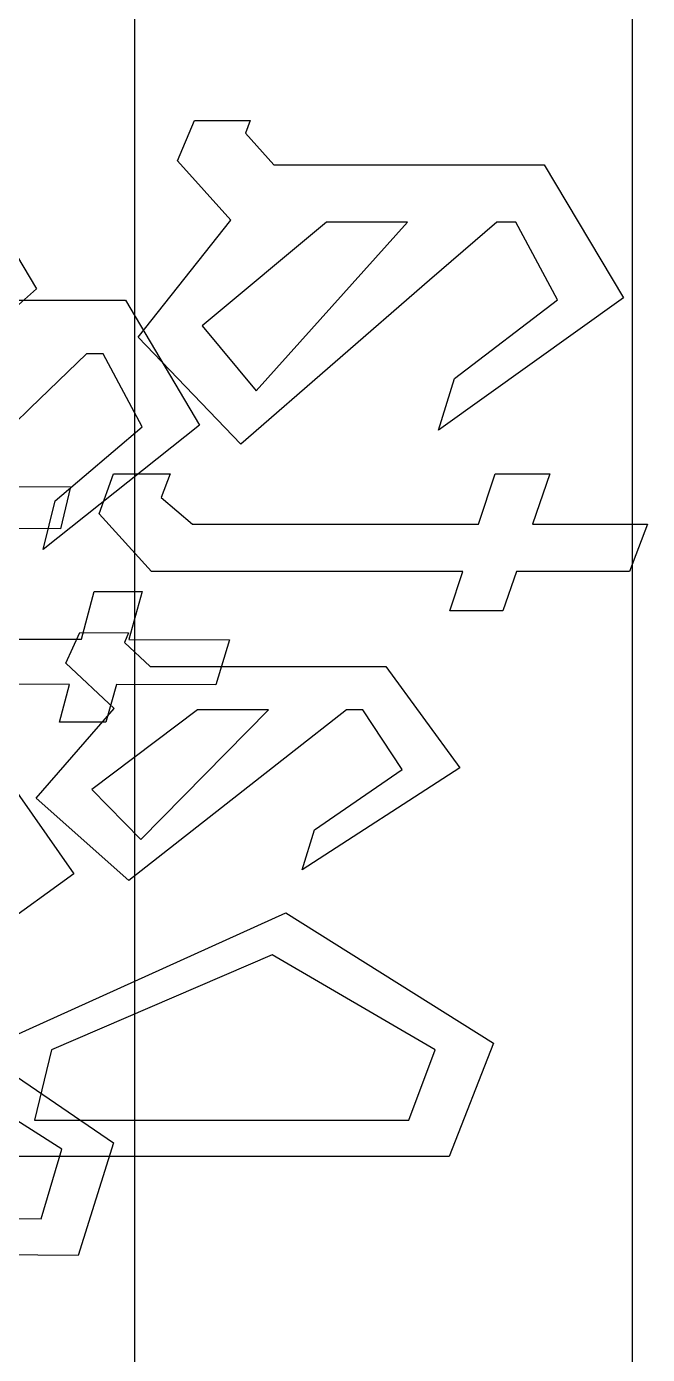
# Model space of a CAD drawing. Extents: x -3.6 to 36, y -4.5 to 18.6.
# Drawn here: x 19.959 to 20.633, y 7.649 to 9.091 of the extents above; entities that cross this region are included whole.
import ezdxf

# ---------------------------------------------------------------- set-up
doc = ezdxf.new("R2010")
doc.units = 0

msp = doc.modelspace()

# ---------------------------------------------------------------- linework, layer by layer
at = {"layer": 'Flow'}
for p, q in [((20.0762, 1.98849), (20.0762, 11.0287)), ((20.6163, 11.0287), (20.6163, 1.43026))]:
    msp.add_line(p, q, dxfattribs=at)
at = {"layer": 'Layer 1'}
for p, q in [((20.122591, 8.945421), (20.140992, 8.989222)), ((20.122591, 8.945421), (20.140992, 8.989222)), ((20.122591, 8.945421), (20.140992, 8.989222)), ((20.122591, 8.945421), (20.140992, 8.989222)), ((20.122591, 8.945421), (20.140992, 8.989222)), ((20.122591, 8.945421), (20.140992, 8.989222)), ((20.122591, 8.945421), (20.140992, 8.989222)), ((20.140992, 8.989222), (20.2016, 8.98922)), ((20.140992, 8.989222), (20.2016, 8.98922)), ((20.140992, 8.989222), (20.2016, 8.98922)), ((20.140992, 8.989222), (20.2016, 8.98922)), ((20.140992, 8.989222), (20.2016, 8.98922)), ((20.140992, 8.989222), (20.2016, 8.98922)), ((20.140992, 8.989222), (20.2016, 8.98922)), ((20.2016, 8.98922), (20.196351, 8.975307)), ((20.2016, 8.98922), (20.196351, 8.975307)), ((20.2016, 8.98922), (20.196351, 8.975307)), ((20.2016, 8.98922), (20.196351, 8.975307)), ((20.2016, 8.98922), (20.196351, 8.975307)), ((20.2016, 8.98922), (20.196351, 8.975307)), ((20.2016, 8.98922), (20.196351, 8.975307)), ((20.196351, 8.975307), (20.227254, 8.940847)), ((20.196351, 8.975307), (20.227254, 8.940847)), ((20.196351, 8.975307), (20.227254, 8.940847)), ((20.196351, 8.975307), (20.227254, 8.940847)), ((20.196351, 8.975307), (20.227254, 8.940847)), ((20.196351, 8.975307), (20.227254, 8.940847)), ((20.196351, 8.975307), (20.227254, 8.940847)), ((20.180644, 8.880961), (20.122591, 8.945421)), ((20.180644, 8.880961), (20.122591, 8.945421)), ((20.180644, 8.880961), (20.122591, 8.945421)), ((20.180644, 8.880961), (20.122591, 8.945421)), ((20.180644, 8.880961), (20.122591, 8.945421)), ((20.180644, 8.880961), (20.122591, 8.945421)), ((20.180644, 8.880961), (20.122591, 8.945421)), ((20.227254, 8.940847), (20.5208, 8.94085)), ((20.227254, 8.940847), (20.5208, 8.94085)), ((20.227254, 8.940847), (20.5208, 8.94085)), ((20.227254, 8.940847), (20.5208, 8.94085)), ((20.227254, 8.940847), (20.5208, 8.94085)), ((20.227254, 8.940847), (20.5208, 8.94085)), ((20.227254, 8.940847), (20.5208, 8.94085)), ((20.5208, 8.94085), (20.606793, 8.796352)), ((20.5208, 8.94085), (20.606793, 8.796352)), ((20.5208, 8.94085), (20.606793, 8.796352)), ((20.5208, 8.94085), (20.606793, 8.796352)), ((20.5208, 8.94085), (20.606793, 8.796352)), ((20.5208, 8.94085), (20.606793, 8.796352)), ((20.5208, 8.94085), (20.606793, 8.796352)), ((19.896246, 8.929365), (19.969708, 8.806119)), ((19.896246, 8.929365), (19.969708, 8.806119)), ((19.896246, 8.929365), (19.969708, 8.806119)), ((20.080088, 8.753595), (20.180644, 8.880961)), ((20.080088, 8.753595), (20.180644, 8.880961)), ((20.080088, 8.753595), (20.180644, 8.880961)), ((20.080088, 8.753595), (20.180644, 8.880961)), ((20.080088, 8.753595), (20.180644, 8.880961)), ((20.080088, 8.753595), (20.180644, 8.880961)), ((20.080088, 8.753595), (20.180644, 8.880961)), ((20.2843, 8.87876), (20.149539, 8.766125)), ((20.2843, 8.87876), (20.149539, 8.766125)), ((20.2843, 8.87876), (20.149539, 8.766125)), ((20.2843, 8.87876), (20.149539, 8.766125)), ((20.2843, 8.87876), (20.149539, 8.766125)), ((20.2843, 8.87876), (20.149539, 8.766125)), ((20.2843, 8.87876), (20.149539, 8.766125)), ((20.208089, 8.695462), (20.372512, 8.878765)), ((20.208089, 8.695462), (20.372512, 8.878765)), ((20.208089, 8.695462), (20.372512, 8.878765)), ((20.208089, 8.695462), (20.372512, 8.878765)), ((20.208089, 8.695462), (20.372512, 8.878765)), ((20.208089, 8.695462), (20.372512, 8.878765)), ((20.208089, 8.695462), (20.372512, 8.878765)), ((20.372512, 8.878765), (20.2843, 8.87876)), ((20.372512, 8.878765), (20.2843, 8.87876)), ((20.372512, 8.878765), (20.2843, 8.87876)), ((20.372512, 8.878765), (20.2843, 8.87876)), ((20.372512, 8.878765), (20.2843, 8.87876)), ((20.372512, 8.878765), (20.2843, 8.87876)), ((20.372512, 8.878765), (20.2843, 8.87876)), ((20.4693, 8.87876), (20.396204, 8.81557)), ((20.4693, 8.87876), (20.396204, 8.81557)), ((20.4693, 8.87876), (20.396204, 8.81557)), ((20.4693, 8.87876), (20.396204, 8.81557)), ((20.4693, 8.87876), (20.396204, 8.81557)), ((20.4693, 8.87876), (20.396204, 8.81557)), ((20.4693, 8.87876), (20.396204, 8.81557)), ((20.489945, 8.878765), (20.4693, 8.87876)), ((20.489945, 8.878765), (20.4693, 8.87876)), ((20.489945, 8.878765), (20.4693, 8.87876)), ((20.489945, 8.878765), (20.4693, 8.87876)), ((20.489945, 8.878765), (20.4693, 8.87876)), ((20.489945, 8.878765), (20.4693, 8.87876)), ((20.489945, 8.878765), (20.4693, 8.87876)), ((20.535242, 8.79424), (20.489945, 8.878765)), ((20.535242, 8.79424), (20.489945, 8.878765)), ((20.535242, 8.79424), (20.489945, 8.878765)), ((20.535242, 8.79424), (20.489945, 8.878765)), ((20.535242, 8.79424), (20.489945, 8.878765)), ((20.535242, 8.79424), (20.489945, 8.878765)), ((20.535242, 8.79424), (20.489945, 8.878765)), ((20.396204, 8.81557), (20.191537, 8.637657)), ((20.396204, 8.81557), (20.191537, 8.637657)), ((20.396204, 8.81557), (20.191537, 8.637657)), ((20.396204, 8.81557), (20.191537, 8.637657)), ((20.396204, 8.81557), (20.191537, 8.637657)), ((20.396204, 8.81557), (20.191537, 8.637657)), ((20.396204, 8.81557), (20.191537, 8.637657)), ((19.969708, 8.806119), (19.828399, 8.681941)), ((19.969708, 8.806119), (19.828399, 8.681941)), ((19.969708, 8.806119), (19.828399, 8.681941)), ((19.812537, 8.793956), (20.066311, 8.793758)), ((19.812537, 8.793956), (20.066311, 8.793758)), ((19.812537, 8.793956), (20.066311, 8.793758)), ((20.066311, 8.793758), (20.146462, 8.658291)), ((20.066311, 8.793758), (20.146462, 8.658291)), ((20.066311, 8.793758), (20.146462, 8.658291)), ((20.606793, 8.796352), (20.405879, 8.652786)), ((20.606793, 8.796352), (20.405879, 8.652786)), ((20.606793, 8.796352), (20.405879, 8.652786)), ((20.606793, 8.796352), (20.405879, 8.652786)), ((20.606793, 8.796352), (20.405879, 8.652786)), ((20.606793, 8.796352), (20.405879, 8.652786)), ((20.606793, 8.796352), (20.405879, 8.652786)), ((20.423285, 8.709009), (20.535242, 8.79424)), ((20.423285, 8.709009), (20.535242, 8.79424)), ((20.423285, 8.709009), (20.535242, 8.79424)), ((20.423285, 8.709009), (20.535242, 8.79424)), ((20.423285, 8.709009), (20.535242, 8.79424)), ((20.423285, 8.709009), (20.535242, 8.79424)), ((20.423285, 8.709009), (20.535242, 8.79424)), ((20.191537, 8.637657), (20.080088, 8.753595)), ((20.191537, 8.637657), (20.080088, 8.753595)), ((20.191537, 8.637657), (20.080088, 8.753595)), ((20.191537, 8.637657), (20.080088, 8.753595)), ((20.191537, 8.637657), (20.080088, 8.753595)), ((20.191537, 8.637657), (20.080088, 8.753595)), ((20.191537, 8.637657), (20.080088, 8.753595)), ((20.1495, 8.76613), (20.208089, 8.695462)), ((20.149539, 8.766125), (20.1495, 8.76613)), ((20.1495, 8.76613), (20.208089, 8.695462)), ((20.149539, 8.766125), (20.1495, 8.76613)), ((20.1495, 8.76613), (20.208089, 8.695462)), ((20.149539, 8.766125), (20.1495, 8.76613)), ((20.1495, 8.76613), (20.208089, 8.695462)), ((20.149539, 8.766125), (20.1495, 8.76613)), ((20.1495, 8.76613), (20.208089, 8.695462)), ((20.149539, 8.766125), (20.1495, 8.76613)), ((20.1495, 8.76613), (20.208089, 8.695462)), ((20.149539, 8.766125), (20.1495, 8.76613)), ((20.1495, 8.76613), (20.208089, 8.695462)), ((20.149539, 8.766125), (20.1495, 8.76613)), ((20.0239, 8.73576), (19.962686, 8.676635)), ((20.0239, 8.73576), (19.962686, 8.676635)), ((20.0239, 8.73576), (19.962686, 8.676635)), ((20.041837, 8.735757), (20.0239, 8.73576)), ((20.041837, 8.735757), (20.0239, 8.73576)), ((20.041837, 8.735757), (20.0239, 8.73576)), ((20.084283, 8.656368), (20.041837, 8.735757)), ((20.084283, 8.656368), (20.041837, 8.735757)), ((20.084283, 8.656368), (20.041837, 8.735757)), ((20.4059, 8.65279), (20.423285, 8.709009)), ((20.4059, 8.65279), (20.423285, 8.709009)), ((20.4059, 8.65279), (20.423285, 8.709009)), ((20.4059, 8.65279), (20.423285, 8.709009)), ((20.4059, 8.65279), (20.423285, 8.709009)), ((20.4059, 8.65279), (20.423285, 8.709009)), ((20.4059, 8.65279), (20.423285, 8.709009)), ((19.962686, 8.676635), (19.790277, 8.50908)), ((19.962686, 8.676635), (19.790277, 8.50908)), ((19.962686, 8.676635), (19.790277, 8.50908)), ((20.146462, 8.658291), (19.976677, 8.522994)), ((20.146462, 8.658291), (19.976677, 8.522994)), ((20.146462, 8.658291), (19.976677, 8.522994)), ((19.989936, 8.576161), (20.084283, 8.656368)), ((19.989936, 8.576161), (20.084283, 8.656368)), ((19.989936, 8.576161), (20.084283, 8.656368)), ((20.405879, 8.652786), (20.4059, 8.65279)), ((20.405879, 8.652786), (20.4059, 8.65279)), ((20.405879, 8.652786), (20.4059, 8.65279)), ((20.405879, 8.652786), (20.4059, 8.65279)), ((20.405879, 8.652786), (20.4059, 8.65279)), ((20.405879, 8.652786), (20.4059, 8.65279)), ((20.405879, 8.652786), (20.4059, 8.65279)), ((20.037519, 8.561909), (20.053267, 8.605202)), ((20.037519, 8.561909), (20.053267, 8.605202)), ((20.037519, 8.561909), (20.053267, 8.605202)), ((20.037519, 8.561909), (20.053267, 8.605202)), ((20.037519, 8.561909), (20.053267, 8.605202)), ((20.037519, 8.561909), (20.053267, 8.605202)), ((20.037519, 8.561909), (20.053267, 8.605202)), ((20.053267, 8.605202), (20.1147, 8.6052)), ((20.053267, 8.605202), (20.1147, 8.6052)), ((20.053267, 8.605202), (20.1147, 8.6052)), ((20.053267, 8.605202), (20.1147, 8.6052)), ((20.053267, 8.605202), (20.1147, 8.6052)), ((20.053267, 8.605202), (20.1147, 8.6052)), ((20.053267, 8.605202), (20.1147, 8.6052)), ((20.1147, 8.6052), (20.105104, 8.579603)), ((20.1147, 8.6052), (20.105104, 8.579603)), ((20.1147, 8.6052), (20.105104, 8.579603)), ((20.1147, 8.6052), (20.105104, 8.579603)), ((20.1147, 8.6052), (20.105104, 8.579603)), ((20.1147, 8.6052), (20.105104, 8.579603)), ((20.1147, 8.6052), (20.105104, 8.579603)), ((20.4495, 8.55059), (20.467449, 8.6052)), ((20.4495, 8.55059), (20.467449, 8.6052)), ((20.4495, 8.55059), (20.467449, 8.6052)), ((20.4495, 8.55059), (20.467449, 8.6052)), ((20.4495, 8.55059), (20.467449, 8.6052)), ((20.4495, 8.55059), (20.467449, 8.6052)), ((20.4495, 8.55059), (20.467449, 8.6052)), ((20.467449, 8.6052), (20.5271, 8.6052)), ((20.467449, 8.6052), (20.5271, 8.6052)), ((20.467449, 8.6052), (20.5271, 8.6052)), ((20.467449, 8.6052), (20.5271, 8.6052)), ((20.467449, 8.6052), (20.5271, 8.6052)), ((20.467449, 8.6052), (20.5271, 8.6052)), ((20.467449, 8.6052), (20.5271, 8.6052)), ((20.5271, 8.6052), (20.508276, 8.55059)), ((20.5271, 8.6052), (20.508276, 8.55059)), ((20.5271, 8.6052), (20.508276, 8.55059)), ((20.5271, 8.6052), (20.508276, 8.55059)), ((20.5271, 8.6052), (20.508276, 8.55059)), ((20.5271, 8.6052), (20.508276, 8.55059)), ((20.5271, 8.6052), (20.508276, 8.55059)), ((19.912188, 8.591657), (20.006676, 8.59129)), ((19.912188, 8.591657), (20.006676, 8.59129)), ((19.912188, 8.591657), (20.006676, 8.59129)), ((20.006676, 8.59129), (19.99567, 8.545711)), ((20.006676, 8.59129), (19.99567, 8.545711)), ((20.006676, 8.59129), (19.99567, 8.545711)), ((19.9767, 8.52299), (19.989936, 8.576161)), ((19.9767, 8.52299), (19.989936, 8.576161)), ((19.9767, 8.52299), (19.989936, 8.576161)), ((20.105104, 8.579603), (20.138858, 8.55059)), ((20.105104, 8.579603), (20.138858, 8.55059)), ((20.105104, 8.579603), (20.138858, 8.55059)), ((20.105104, 8.579603), (20.138858, 8.55059)), ((20.105104, 8.579603), (20.138858, 8.55059)), ((20.105104, 8.579603), (20.138858, 8.55059)), ((20.105104, 8.579603), (20.138858, 8.55059)), ((20.0945, 8.49934), (20.037519, 8.561909)), ((20.0945, 8.49934), (20.037519, 8.561909)), ((20.0945, 8.49934), (20.037519, 8.561909)), ((20.0945, 8.49934), (20.037519, 8.561909)), ((20.0945, 8.49934), (20.037519, 8.561909)), ((20.0945, 8.49934), (20.037519, 8.561909)), ((20.0945, 8.49934), (20.037519, 8.561909)), ((19.99567, 8.545711), (19.90217, 8.546106)), ((19.99567, 8.545711), (19.90217, 8.546106)), ((19.99567, 8.545711), (19.90217, 8.546106)), ((20.138858, 8.55059), (20.4495, 8.55059)), ((20.138858, 8.55059), (20.4495, 8.55059)), ((20.138858, 8.55059), (20.4495, 8.55059)), ((20.138858, 8.55059), (20.4495, 8.55059)), ((20.138858, 8.55059), (20.4495, 8.55059)), ((20.138858, 8.55059), (20.4495, 8.55059)), ((20.138858, 8.55059), (20.4495, 8.55059)), ((20.508276, 8.55059), (20.6329, 8.55059)), ((20.508276, 8.55059), (20.6329, 8.55059)), ((20.508276, 8.55059), (20.6329, 8.55059)), ((20.508276, 8.55059), (20.6329, 8.55059)), ((20.508276, 8.55059), (20.6329, 8.55059)), ((20.508276, 8.55059), (20.6329, 8.55059)), ((20.508276, 8.55059), (20.6329, 8.55059)), ((20.6329, 8.55059), (20.613568, 8.499339)), ((20.6329, 8.55059), (20.613568, 8.499339)), ((20.6329, 8.55059), (20.613568, 8.499339)), ((20.6329, 8.55059), (20.613568, 8.499339)), ((20.6329, 8.55059), (20.613568, 8.499339)), ((20.6329, 8.55059), (20.613568, 8.499339)), ((20.6329, 8.55059), (20.613568, 8.499339)), ((19.976677, 8.522994), (19.9767, 8.52299)), ((19.976677, 8.522994), (19.9767, 8.52299)), ((19.976677, 8.522994), (19.9767, 8.52299)), ((20.432583, 8.499343), (20.0945, 8.49934)), ((20.432583, 8.499343), (20.0945, 8.49934)), ((20.432583, 8.499343), (20.0945, 8.49934)), ((20.432583, 8.499343), (20.0945, 8.49934)), ((20.432583, 8.499343), (20.0945, 8.49934)), ((20.432583, 8.499343), (20.0945, 8.49934)), ((20.432583, 8.499343), (20.0945, 8.49934)), ((20.4185, 8.45653), (20.432583, 8.499343)), ((20.4185, 8.45653), (20.432583, 8.499343)), ((20.4185, 8.45653), (20.432583, 8.499343)), ((20.4185, 8.45653), (20.432583, 8.499343)), ((20.4185, 8.45653), (20.432583, 8.499343)), ((20.4185, 8.45653), (20.432583, 8.499343)), ((20.4185, 8.45653), (20.432583, 8.499343)), ((20.4906, 8.49934), (20.475868, 8.456527)), ((20.4906, 8.49934), (20.475868, 8.456527)), ((20.4906, 8.49934), (20.475868, 8.456527)), ((20.4906, 8.49934), (20.475868, 8.456527)), ((20.4906, 8.49934), (20.475868, 8.456527)), ((20.4906, 8.49934), (20.475868, 8.456527)), ((20.4906, 8.49934), (20.475868, 8.456527)), ((20.613568, 8.499339), (20.4906, 8.49934)), ((20.613568, 8.499339), (20.4906, 8.49934)), ((20.613568, 8.499339), (20.4906, 8.49934)), ((20.613568, 8.499339), (20.4906, 8.49934)), ((20.613568, 8.499339), (20.4906, 8.49934)), ((20.613568, 8.499339), (20.4906, 8.49934)), ((20.613568, 8.499339), (20.4906, 8.49934)), ((20.018445, 8.425686), (20.032218, 8.477671)), ((20.018445, 8.425686), (20.032218, 8.477671)), ((20.018445, 8.425686), (20.032218, 8.477671)), ((20.032218, 8.477671), (20.0844, 8.47753)), ((20.032218, 8.477671), (20.0844, 8.47753)), ((20.032218, 8.477671), (20.0844, 8.47753)), ((20.0844, 8.47753), (20.069978, 8.425517)), ((20.0844, 8.47753), (20.069978, 8.425517)), ((20.0844, 8.47753), (20.069978, 8.425517)), ((20.475868, 8.456527), (20.4185, 8.45653)), ((20.475868, 8.456527), (20.4185, 8.45653)), ((20.475868, 8.456527), (20.4185, 8.45653)), ((20.475868, 8.456527), (20.4185, 8.45653)), ((20.475868, 8.456527), (20.4185, 8.45653)), ((20.475868, 8.456527), (20.4185, 8.45653)), ((20.475868, 8.456527), (20.4185, 8.45653)), ((19.746919, 8.426448), (20.018445, 8.425686)), ((19.746919, 8.426448), (20.018445, 8.425686)), ((19.746919, 8.426448), (20.018445, 8.425686)), ((20.001595, 8.399605), (20.016497, 8.432851)), ((20.001595, 8.399605), (20.016497, 8.432851)), ((20.001595, 8.399605), (20.016497, 8.432851)), ((20.001595, 8.399605), (20.016497, 8.432851)), ((20.001595, 8.399605), (20.016497, 8.432851)), ((20.001595, 8.399605), (20.016497, 8.432851)), ((20.001595, 8.399605), (20.016497, 8.432851)), ((20.016497, 8.432851), (20.0694, 8.43285)), ((20.016497, 8.432851), (20.0694, 8.43285)), ((20.016497, 8.432851), (20.0694, 8.43285)), ((20.016497, 8.432851), (20.0694, 8.43285)), ((20.016497, 8.432851), (20.0694, 8.43285)), ((20.016497, 8.432851), (20.0694, 8.43285)), ((20.016497, 8.432851), (20.0694, 8.43285)), ((20.0694, 8.43285), (20.065195, 8.422295)), ((20.0694, 8.43285), (20.065195, 8.422295)), ((20.0694, 8.43285), (20.065195, 8.422295)), ((20.0694, 8.43285), (20.065195, 8.422295)), ((20.0694, 8.43285), (20.065195, 8.422295)), ((20.0694, 8.43285), (20.065195, 8.422295)), ((20.0694, 8.43285), (20.065195, 8.422295)), ((20.065195, 8.422295), (20.09305, 8.396161)), ((20.065195, 8.422295), (20.09305, 8.396161)), ((20.065195, 8.422295), (20.09305, 8.396161)), ((20.065195, 8.422295), (20.09305, 8.396161)), ((20.065195, 8.422295), (20.09305, 8.396161)), ((20.065195, 8.422295), (20.09305, 8.396161)), ((20.065195, 8.422295), (20.09305, 8.396161)), ((20.069978, 8.425517), (20.17917, 8.425234)), ((20.069978, 8.425517), (20.17917, 8.425234)), ((20.069978, 8.425517), (20.17917, 8.425234)), ((20.17917, 8.425234), (20.164297, 8.376212)), ((20.17917, 8.425234), (20.164297, 8.376212)), ((20.17917, 8.425234), (20.164297, 8.376212)), ((20.053891, 8.350583), (20.001595, 8.399605)), ((20.053891, 8.350583), (20.001595, 8.399605)), ((20.053891, 8.350583), (20.001595, 8.399605)), ((20.053891, 8.350583), (20.001595, 8.399605)), ((20.053891, 8.350583), (20.001595, 8.399605)), ((20.053891, 8.350583), (20.001595, 8.399605)), ((20.053891, 8.350583), (20.001595, 8.399605)), ((20.09305, 8.396161), (20.3488, 8.39616)), ((20.09305, 8.396161), (20.3488, 8.39616)), ((20.09305, 8.396161), (20.3488, 8.39616)), ((20.09305, 8.396161), (20.3488, 8.39616)), ((20.09305, 8.396161), (20.3488, 8.39616)), ((20.09305, 8.396161), (20.3488, 8.39616)), ((20.09305, 8.396161), (20.3488, 8.39616)), ((20.3488, 8.39616), (20.429233, 8.285896)), ((20.3488, 8.39616), (20.429233, 8.285896)), ((20.3488, 8.39616), (20.429233, 8.285896)), ((20.3488, 8.39616), (20.429233, 8.285896)), ((20.3488, 8.39616), (20.429233, 8.285896)), ((20.3488, 8.39616), (20.429233, 8.285896)), ((20.3488, 8.39616), (20.429233, 8.285896)), ((20.005492, 8.37672), (19.70961, 8.377623)), ((20.005492, 8.37672), (19.70961, 8.377623)), ((20.005492, 8.37672), (19.70961, 8.377623)), ((19.994626, 8.335742), (20.005492, 8.37672)), ((19.994626, 8.335742), (20.005492, 8.37672)), ((19.994626, 8.335742), (20.005492, 8.37672)), ((20.056404, 8.376551), (20.045031, 8.335572)), ((20.056404, 8.376551), (20.045031, 8.335572)), ((20.056404, 8.376551), (20.045031, 8.335572)), ((20.164297, 8.376212), (20.056404, 8.376551)), ((20.164297, 8.376212), (20.056404, 8.376551)), ((20.164297, 8.376212), (20.056404, 8.376551)), ((19.969112, 8.253076), (20.053891, 8.350583)), ((19.969112, 8.253076), (20.053891, 8.350583)), ((19.969112, 8.253076), (20.053891, 8.350583)), ((19.969112, 8.253076), (20.053891, 8.350583)), ((19.969112, 8.253076), (20.053891, 8.350583)), ((19.969112, 8.253076), (20.053891, 8.350583)), ((19.969112, 8.253076), (20.053891, 8.350583)), ((20.045031, 8.335572), (19.994626, 8.335742)), ((20.045031, 8.335572), (19.994626, 8.335742)), ((20.045031, 8.335572), (19.994626, 8.335742)), ((20.1445, 8.34889), (20.029692, 8.262699)), ((20.1445, 8.34889), (20.029692, 8.262699)), ((20.1445, 8.34889), (20.029692, 8.262699)), ((20.1445, 8.34889), (20.029692, 8.262699)), ((20.1445, 8.34889), (20.029692, 8.262699)), ((20.1445, 8.34889), (20.029692, 8.262699)), ((20.1445, 8.34889), (20.029692, 8.262699)), ((20.082937, 8.208343), (20.221536, 8.34889)), ((20.082937, 8.208343), (20.221536, 8.34889)), ((20.082937, 8.208343), (20.221536, 8.34889)), ((20.082937, 8.208343), (20.221536, 8.34889)), ((20.082937, 8.208343), (20.221536, 8.34889)), ((20.082937, 8.208343), (20.221536, 8.34889)), ((20.082937, 8.208343), (20.221536, 8.34889)), ((20.221536, 8.34889), (20.1445, 8.34889)), ((20.221536, 8.34889), (20.1445, 8.34889)), ((20.221536, 8.34889), (20.1445, 8.34889)), ((20.221536, 8.34889), (20.1445, 8.34889)), ((20.221536, 8.34889), (20.1445, 8.34889)), ((20.221536, 8.34889), (20.1445, 8.34889)), ((20.221536, 8.34889), (20.1445, 8.34889)), ((20.306, 8.34889), (20.244222, 8.30063)), ((20.306, 8.34889), (20.244222, 8.30063)), ((20.306, 8.34889), (20.244222, 8.30063)), ((20.306, 8.34889), (20.244222, 8.30063)), ((20.306, 8.34889), (20.244222, 8.30063)), ((20.306, 8.34889), (20.244222, 8.30063)), ((20.306, 8.34889), (20.244222, 8.30063)), ((20.324012, 8.34889), (20.306, 8.34889)), ((20.324012, 8.34889), (20.306, 8.34889)), ((20.324012, 8.34889), (20.306, 8.34889)), ((20.324012, 8.34889), (20.306, 8.34889)), ((20.324012, 8.34889), (20.306, 8.34889)), ((20.324012, 8.34889), (20.306, 8.34889)), ((20.324012, 8.34889), (20.306, 8.34889)), ((20.366599, 8.284261), (20.324012, 8.34889)), ((20.366599, 8.284261), (20.324012, 8.34889)), ((20.366599, 8.284261), (20.324012, 8.34889)), ((20.366599, 8.284261), (20.324012, 8.34889)), ((20.366599, 8.284261), (20.324012, 8.34889)), ((20.366599, 8.284261), (20.324012, 8.34889)), ((20.366599, 8.284261), (20.324012, 8.34889)), ((20.244222, 8.30063), (20.06995, 8.163696)), ((20.244222, 8.30063), (20.06995, 8.163696)), ((20.244222, 8.30063), (20.06995, 8.163696)), ((20.244222, 8.30063), (20.06995, 8.163696)), ((20.244222, 8.30063), (20.06995, 8.163696)), ((20.244222, 8.30063), (20.06995, 8.163696)), ((20.244222, 8.30063), (20.06995, 8.163696)), ((19.935441, 8.277905), (20.01006, 8.171112)), ((19.935441, 8.277905), (20.01006, 8.171112)), ((19.935441, 8.277905), (20.01006, 8.171112)), ((20.429233, 8.285896), (20.258037, 8.175378)), ((20.429233, 8.285896), (20.258037, 8.175378)), ((20.429233, 8.285896), (20.258037, 8.175378)), ((20.429233, 8.285896), (20.258037, 8.175378)), ((20.429233, 8.285896), (20.258037, 8.175378)), ((20.429233, 8.285896), (20.258037, 8.175378)), ((20.429233, 8.285896), (20.258037, 8.175378)), ((20.271434, 8.218758), (20.366599, 8.284261)), ((20.271434, 8.218758), (20.366599, 8.284261)), ((20.271434, 8.218758), (20.366599, 8.284261)), ((20.271434, 8.218758), (20.366599, 8.284261)), ((20.271434, 8.218758), (20.366599, 8.284261)), ((20.271434, 8.218758), (20.366599, 8.284261)), ((20.271434, 8.218758), (20.366599, 8.284261)), ((20.06995, 8.163696), (19.969112, 8.253076)), ((20.06995, 8.163696), (19.969112, 8.253076)), ((20.06995, 8.163696), (19.969112, 8.253076)), ((20.06995, 8.163696), (19.969112, 8.253076)), ((20.06995, 8.163696), (19.969112, 8.253076)), ((20.06995, 8.163696), (19.969112, 8.253076)), ((20.06995, 8.163696), (19.969112, 8.253076)), ((20.029654, 8.2627), (20.082937, 8.208343)), ((20.029692, 8.262699), (20.029654, 8.2627)), ((20.029654, 8.2627), (20.082937, 8.208343)), ((20.029692, 8.262699), (20.029654, 8.2627)), ((20.029654, 8.2627), (20.082937, 8.208343)), ((20.029692, 8.262699), (20.029654, 8.2627)), ((20.029654, 8.2627), (20.082937, 8.208343)), ((20.029692, 8.262699), (20.029654, 8.2627)), ((20.029654, 8.2627), (20.082937, 8.208343)), ((20.029692, 8.262699), (20.029654, 8.2627)), ((20.029654, 8.2627), (20.082937, 8.208343)), ((20.029692, 8.262699), (20.029654, 8.2627)), ((20.029654, 8.2627), (20.082937, 8.208343)), ((20.029692, 8.262699), (20.029654, 8.2627)), ((20.258, 8.17538), (20.271434, 8.218758)), ((20.258, 8.17538), (20.271434, 8.218758)), ((20.258, 8.17538), (20.271434, 8.218758)), ((20.258, 8.17538), (20.271434, 8.218758)), ((20.258, 8.17538), (20.271434, 8.218758)), ((20.258, 8.17538), (20.271434, 8.218758)), ((20.258, 8.17538), (20.271434, 8.218758)), ((20.01006, 8.171112), (19.862599, 8.064319)), ((20.01006, 8.171112), (19.862599, 8.064319)), ((20.01006, 8.171112), (19.862599, 8.064319)), ((20.258037, 8.175378), (20.258, 8.17538)), ((20.258037, 8.175378), (20.258, 8.17538)), ((20.258037, 8.175378), (20.258, 8.17538)), ((20.258037, 8.175378), (20.258, 8.17538)), ((20.258037, 8.175378), (20.258, 8.17538)), ((20.258037, 8.175378), (20.258, 8.17538)), ((20.258037, 8.175378), (20.258, 8.17538)), ((19.927196, 7.987226), (20.240434, 8.128591)), ((19.927196, 7.987226), (20.240434, 8.128591)), ((19.927196, 7.987226), (20.240434, 8.128591)), ((19.927196, 7.987226), (20.240434, 8.128591)), ((19.927196, 7.987226), (20.240434, 8.128591)), ((19.927196, 7.987226), (20.240434, 8.128591)), ((19.927196, 7.987226), (20.240434, 8.128591)), ((20.240434, 8.128591), (20.465675, 7.987226)), ((20.240434, 8.128591), (20.465675, 7.987226)), ((20.240434, 8.128591), (20.465675, 7.987226)), ((20.240434, 8.128591), (20.465675, 7.987226)), ((20.240434, 8.128591), (20.465675, 7.987226)), ((20.240434, 8.128591), (20.465675, 7.987226)), ((20.240434, 8.128591), (20.465675, 7.987226)), ((20.225636, 8.083037), (19.986001, 7.979941)), ((20.225636, 8.083037), (19.986001, 7.979941)), ((20.225636, 8.083037), (19.986001, 7.979941)), ((20.225636, 8.083037), (19.986001, 7.979941)), ((20.225636, 8.083037), (19.986001, 7.979941)), ((20.225636, 8.083037), (19.986001, 7.979941)), ((20.225636, 8.083037), (19.986001, 7.979941)), ((20.40242, 7.979941), (20.225636, 8.083037)), ((20.40242, 7.979941), (20.225636, 8.083037)), ((20.40242, 7.979941), (20.225636, 8.083037)), ((20.40242, 7.979941), (20.225636, 8.083037)), ((20.40242, 7.979941), (20.225636, 8.083037)), ((20.40242, 7.979941), (20.225636, 8.083037)), ((20.40242, 7.979941), (20.225636, 8.083037)), ((19.848528, 8.018715), (20.053337, 7.878705)), ((19.848528, 8.018715), (20.053337, 7.878705)), ((19.848528, 8.018715), (20.053337, 7.878705)), ((19.986001, 7.979941), (19.967272, 7.903603)), ((19.986001, 7.979941), (19.967272, 7.903603)), ((19.986001, 7.979941), (19.967272, 7.903603)), ((19.986001, 7.979941), (19.967272, 7.903603)), ((19.986001, 7.979941), (19.967272, 7.903603)), ((19.986001, 7.979941), (19.967272, 7.903603)), ((19.986001, 7.979941), (19.967272, 7.903603)), ((20.374, 7.9036), (20.40242, 7.979941)), ((20.374, 7.9036), (20.40242, 7.979941)), ((20.374, 7.9036), (20.40242, 7.979941)), ((20.374, 7.9036), (20.40242, 7.979941)), ((20.374, 7.9036), (20.40242, 7.979941)), ((20.374, 7.9036), (20.40242, 7.979941)), ((20.374, 7.9036), (20.40242, 7.979941)), ((20.465675, 7.987226), (20.417472, 7.86381)), ((20.465675, 7.987226), (20.417472, 7.86381)), ((20.465675, 7.987226), (20.417472, 7.86381)), ((20.465675, 7.987226), (20.417472, 7.86381)), ((20.465675, 7.987226), (20.417472, 7.86381)), ((20.465675, 7.987226), (20.417472, 7.86381)), ((20.465675, 7.987226), (20.417472, 7.86381)), ((19.99723, 7.871847), (19.836787, 7.974181)), ((19.99723, 7.871847), (19.836787, 7.974181)), ((19.99723, 7.871847), (19.836787, 7.974181)), ((19.967272, 7.903603), (20.374, 7.9036)), ((19.967272, 7.903603), (20.374, 7.9036)), ((19.967272, 7.903603), (20.374, 7.9036)), ((19.967272, 7.903603), (20.374, 7.9036)), ((19.967272, 7.903603), (20.374, 7.9036)), ((19.967272, 7.903603), (20.374, 7.9036)), ((19.967272, 7.903603), (20.374, 7.9036)), ((20.053337, 7.878705), (20.01487, 7.756644)), ((20.053337, 7.878705), (20.01487, 7.756644)), ((20.053337, 7.878705), (20.01487, 7.756644)), ((20.417472, 7.86381), (19.8992, 7.86381)), ((20.417472, 7.86381), (19.8992, 7.86381)), ((20.417472, 7.86381), (19.8992, 7.86381)), ((20.417472, 7.86381), (19.8992, 7.86381)), ((20.417472, 7.86381), (19.8992, 7.86381)), ((20.417472, 7.86381), (19.8992, 7.86381)), ((20.417472, 7.86381), (19.8992, 7.86381)), ((19.974624, 7.796437), (19.99723, 7.871847)), ((19.974624, 7.796437), (19.99723, 7.871847)), ((19.974624, 7.796437), (19.99723, 7.871847)), ((19.612449, 7.798751), (19.974624, 7.796437)), ((19.612449, 7.798751), (19.974624, 7.796437)), ((19.612449, 7.798751), (19.974624, 7.796437)), ((20.01487, 7.756644), (19.5529, 7.75972)), ((20.01487, 7.756644), (19.5529, 7.75972)), ((20.01487, 7.756644), (19.5529, 7.75972))]:
    msp.add_line(p, q, dxfattribs=at)

doc.saveas('drawing.dxf')
